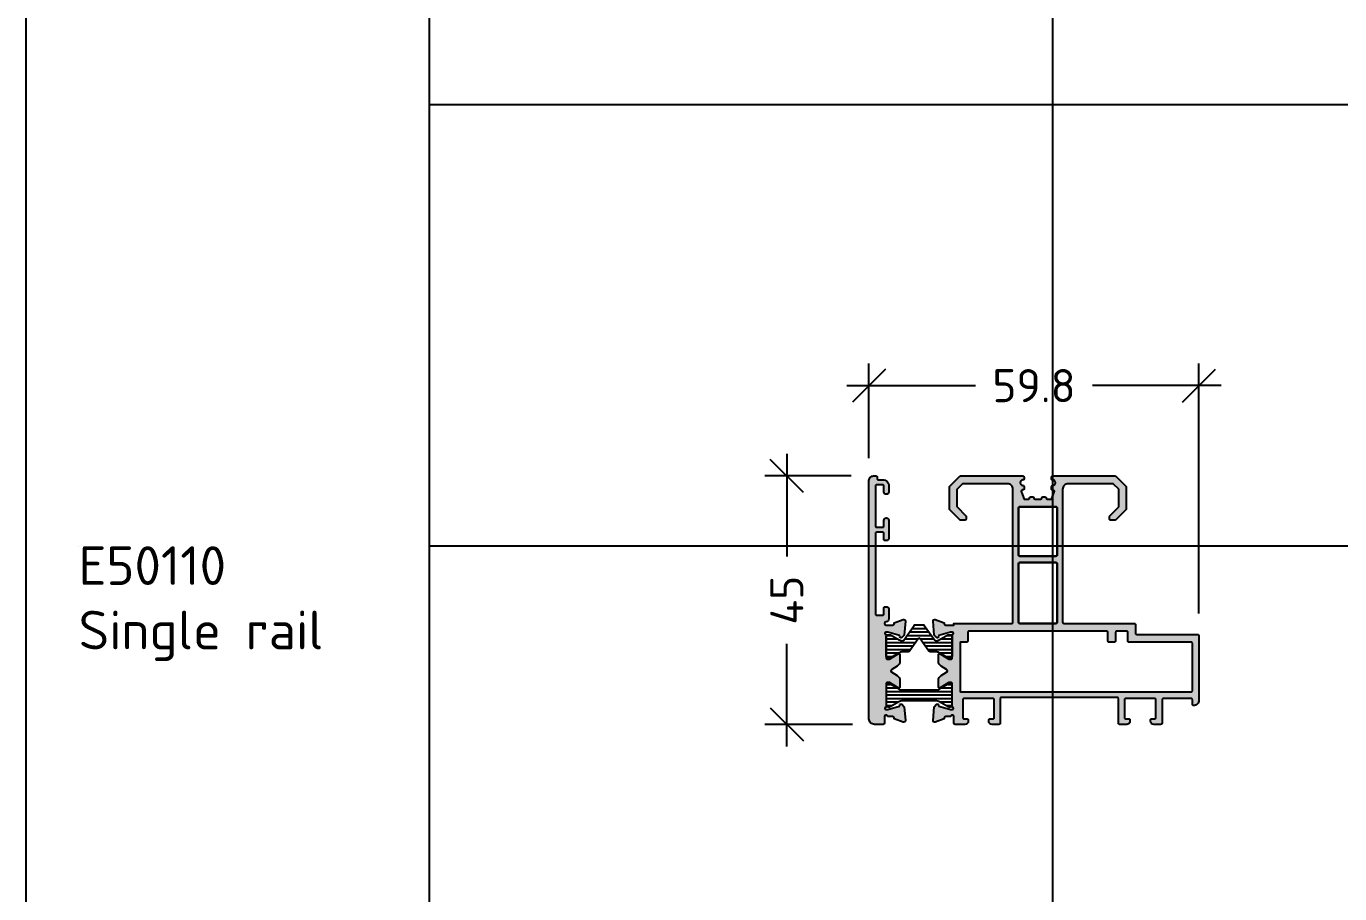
# Model space of a CAD drawing. Extents: x -4122 to 3414, y -5760 to 3840.
# Drawn here: x 555.1 to 793.1, y 2897.1 to 3054.2 of the extents above; entities that cross this region are included whole.
import ezdxf

# ---------------------------------------------------------------- set-up
doc = ezdxf.new("R2010")
doc.units = 0
doc.layers.get('0').update_dxf_attribs({"linetype": 'CONTINUOUS'})
doc.layers.get('DEFPOINTS').update_dxf_attribs({"linetype": 'CONTINUOUS'})
for name, color, linetype in [('ALUM', 7, 'CONTINUOUS'), ('DIM', 94, 'CONTINUOUS'), ('HATCH', 253, 'CONTINUOUS'), ('HATCH_PP', 254, 'CONTINUOUS'), ('PP', 7, 'CONTINUOUS'), ('TEXT', 7, 'CONTINUOUS'), ('UNMOVABLE', 4, 'CONTINUOUS')]:
    doc.layers.add(name, color=color, linetype=linetype)
doc.styles.add('ETEM_NAN', font='isocpeur.ttf')
doc.dimstyles.new('ETEM_ARCHITECTURE_STYLE$0', dxfattribs={"dimtxt": 2, "dimasz": 1, "dimexe": 1, "dimexo": 1, "dimgap": 1, "dimtad": 0, "dimdec": 1, "dimtxsty": 'ETEM_NAN', "dimblk": 'OBLIQUE', "dimcen": 0, "dimdle": 1, "dimclrd": 7, "dimclre": 7, "dimclrt": 7, "dimazin": 3, "dimtfac": 1, "dimtdec": 1, "dimtmove": 0, "dimatfit": 3, "dimtolj": 1, "dimtzin": 0})

# ---------------------------------------------------------------- blocks, each defined once
blk = doc.blocks.new('E_75_TEST_PAGE')
at = {"layer": 'DEFPOINTS'}
for p, q in [((185.93, 0), (185.93, -960)), ((73.06, -800), (73.06, -640)), ((73.06, -960), (73.06, -800)), ((9.49, -880), (9.49, -880)), ((278.81, -880), (73.06, -880))]:
    blk.add_line(p, q, dxfattribs=at)
at = {"layer": 'DEFPOINTS', "color": 3}
blk.add_line((386.8, -800), (73.06, -800), dxfattribs=at)
blk.add_lwpolyline([(386.8, -960), (0, -960), (0, 0), (386.8, 0)], dxfattribs=at)
blk = doc.blocks.new('_OBLIQUE')
at = {"color": 0, "linetype": 'BYBLOCK'}
blk.add_line((-0.5, -0.5), (0.5, 0.5), dxfattribs=at)
blk = doc.blocks.new('*D19')
at = {"layer": 'DEFPOINTS', "color": 0}
for p in [(708.56, 2972.74), (692.88, 2927.74), (708.76, 2927.74)]:
    blk.add_point(p, dxfattribs=at)
at = {"layer": 'DIM', "color": 7}
for p, q in [((692.88, 2976.74), (692.88, 2958.14)), ((704.56, 2972.74), (688.88, 2972.74)), ((692.88, 2923.74), (692.88, 2942.34)), ((704.76, 2927.74), (688.88, 2927.74))]:
    blk.add_line(p, q, dxfattribs=at)
at = {"layer": 'DIM', "color": 7, "xscale": 6, "yscale": 6, "zscale": 6}
for p, rotation in [((692.88, 2972.74), 90), ((692.88, 2927.74), 270)]:
    blk.add_blockref('_OBLIQUE', p, dxfattribs=dict(at, rotation=rotation))
at = {"layer": 'DIM', "color": 7, "insert": (692.88, 2950.24), "char_height": 6, "attachment_point": 5, "rotation": 90, "style": 'ETEM_NAN'}
blk.add_mtext('45', dxfattribs=at)
blk = doc.blocks.new('*D20')
at = {"layer": 'DEFPOINTS', "color": 0}
for p in [(767.56, 2989.11), (707.76, 2971.94), (767.56, 2943.84)]:
    blk.add_point(p, dxfattribs=at)
at = {"layer": 'DIM', "color": 7}
for p, q in [((707.76, 2975.94), (707.76, 2993.11)), ((767.56, 2947.84), (767.56, 2993.11)), ((703.76, 2989.11), (727.06, 2989.11)), ((771.56, 2989.11), (748.26, 2989.11))]:
    blk.add_line(p, q, dxfattribs=at)
at = {"layer": 'DIM', "color": 7, "xscale": 6, "yscale": 6, "zscale": 6, "rotation": 180}
blk.add_blockref('_OBLIQUE', (707.76, 2989.11), dxfattribs=at)
at = {"layer": 'DIM', "color": 7, "xscale": 6, "yscale": 6, "zscale": 6}
blk.add_blockref('_OBLIQUE', (767.56, 2989.11), dxfattribs=at)
at = {"layer": 'DIM', "color": 7, "insert": (737.66, 2989.11), "char_height": 6, "attachment_point": 5, "style": 'ETEM_NAN'}
blk.add_mtext('59.8', dxfattribs=at)

msp = doc.modelspace()

# ---------------------------------------------------------------- hatches: boundary and pattern name
at = {"layer": 'HATCH'}
msp.add_hatch(color=256, dxfattribs=at).paths.add_polyline_path([(710.86, 2944.04, -1), (710.86, 2944.44), (711.16, 2944.44), (713.3, 2943.86), (713.38, 2943.58, 0.57735), (713.71, 2943.49), (714.15, 2943.93), (714.36, 2946.41, 0.548619), (713.96, 2946.72), (712.36, 2946.14), (712.36, 2946.04, -0.414214), (712.06, 2945.74), (710.86, 2945.74, -1), (710.86, 2946.34, 0.414214), (711.36, 2946.84), (711.36, 2948.64, 0.414214), (710.96, 2949.04), (710.66, 2949.04, 0.414214), (710.46, 2948.84), (710.46, 2947.74, -0.414214), (710.26, 2947.54), (709.16, 2947.54, -0.414214), (708.96, 2947.74), (708.96, 2962.34, -0.414214), (709.16, 2962.54), (710.26, 2962.54, -0.414214), (710.46, 2962.34), (710.46, 2961.24, 0.414214), (710.66, 2961.04), (710.96, 2961.04, 0.414214), (711.36, 2961.44), (711.36, 2964.69, 1), (710.46, 2964.69), (710.46, 2963.64, -0.414214), (710.26, 2963.44), (709.16, 2963.44, -0.414214), (708.96, 2963.64), (708.96, 2970.94, -0.414214), (709.16, 2971.14), (710.26, 2971.14, -0.414214), (710.46, 2970.94), (710.46, 2969.89, 1), (711.36, 2969.89), (711.36, 2970.94, 0.414214), (710.26, 2972.04), (709.46, 2972.04, -0.414214), (709.26, 2972.24), (709.26, 2972.54, 0.414214), (709.06, 2972.74), (708.56, 2972.74, 0.414214), (707.76, 2971.94), (707.76, 2928.74, 0.414214), (708.76, 2927.74), (710.36, 2927.74, 0.414214), (710.56, 2927.94), (710.56, 2929.14, -0.812836), (711.14, 2929.26, 0.298217), (711.32, 2929.14), (712.06, 2929.14, -0.414214), (712.36, 2928.84), (712.36, 2928.74), (713.96, 2928.15, 0.548619), (714.36, 2928.46), (714.15, 2930.94), (713.71, 2931.38, 0.57735), (713.38, 2931.29), (713.3, 2931.01), (711.16, 2930.44), (710.86, 2930.44, -1), (710.86, 2930.84), (710.86, 2935.14, -0.414214), (711.06, 2935.34), (711.46, 2935.34), (713.06, 2934.36, 0.585007), (713.36, 2934.54), (713.36, 2935.72, 0.261824), (712.88, 2936.58), (711.9, 2937.18, -0.562186), (711.9, 2937.69), (712.88, 2938.29, 0.261824), (713.36, 2939.15), (713.36, 2940.34, 0.585007), (713.06, 2940.51), (711.46, 2939.54), (711.06, 2939.54, -0.414214), (710.86, 2939.74)])
h = msp.add_hatch(color=256, dxfattribs=at)
h.paths.add_polyline_path([(742.86, 2946.24), (742.86, 2970.34, -0.414214), (743.86, 2971.34), (751.93, 2971.34, -0.198912), (752.07, 2971.28), (753.01, 2970.34, -0.198912), (753.06, 2970.2), (753.06, 2967.27, -0.198912), (753.01, 2967.13), (751.42, 2965.55, 0.198912), (751.36, 2965.41), (751.36, 2964.94, 0.414214), (751.56, 2964.74), (752.36, 2964.74, 0.198912), (752.51, 2964.79), (754.31, 2966.59, 0.198912), (754.36, 2966.74), (754.36, 2970.74, 0.198912), (754.31, 2970.88), (752.51, 2972.68, 0.198912), (752.36, 2972.74), (741.06, 2972.74, 0.414214), (740.86, 2972.54), (740.86, 2972.12, 0.438786), (740.98, 2972.03, -1.087768), (741.06, 2971.04, 0.414214), (740.86, 2970.84), (740.86, 2970.31, 0.4423), (740.99, 2970.23, -0.61011), (741.35, 2969.83), (740.86, 2968.54), (740.06, 2968.54, -0.414214), (739.86, 2968.74, 0.414214), (739.66, 2968.94), (739.26, 2968.94, 0.414213), (739.06, 2968.74, -0.414213), (738.86, 2968.54), (737.86, 2968.54, -0.414213), (737.66, 2968.74, 0.414213), (737.46, 2968.94), (737.06, 2968.94, 0.414214), (736.86, 2968.74, -0.414214), (736.66, 2968.54), (735.86, 2968.54), (735.38, 2969.83, -0.522662), (735.66, 2970.24), (735.76, 2970.24, 0.414214), (735.86, 2970.34), (735.86, 2970.84, 0.414214), (735.66, 2971.04, -1), (735.66, 2972.04), (735.76, 2972.04, 0.414214), (735.86, 2972.14), (735.86, 2972.54, 0.414214), (735.66, 2972.74), (724.36, 2972.74, 0.198912), (724.22, 2972.68), (722.42, 2970.88, 0.198912), (722.36, 2970.74), (722.36, 2966.74, 0.198912), (722.42, 2966.59), (724.22, 2964.79, 0.198912), (724.36, 2964.74), (725.16, 2964.74, 0.414214), (725.36, 2964.94), (725.36, 2965.41, 0.198912), (725.31, 2965.55), (723.72, 2967.13, -0.198912), (723.66, 2967.27), (723.66, 2970.2, -0.198912), (723.72, 2970.34), (724.66, 2971.28, -0.198912), (724.8, 2971.34), (732.86, 2971.34, -0.414214), (733.86, 2970.34), (733.86, 2946.24, -0.414214), (733.66, 2946.04), (723.16, 2946.04), (723.16, 2945.74), (721.66, 2945.74, -0.414214), (721.36, 2946.04), (721.36, 2946.14), (719.77, 2946.72, 0.548619), (719.37, 2946.41), (719.58, 2943.93), (720.02, 2943.49, 0.57735), (720.35, 2943.58), (720.43, 2943.86), (722.56, 2944.44), (722.86, 2944.44, -1), (722.86, 2944.04), (722.86, 2939.74, -0.414214), (722.66, 2939.54), (722.26, 2939.54), (720.67, 2940.51, 0.585007), (720.36, 2940.34), (720.36, 2939.15, 0.261824), (720.84, 2938.29), (721.83, 2937.69, -0.562186), (721.83, 2937.18), (720.84, 2936.58, 0.261824), (720.36, 2935.72), (720.36, 2934.54, 0.585007), (720.67, 2934.36), (722.26, 2935.34), (722.66, 2935.34, -0.414214), (722.86, 2935.14), (722.86, 2930.84, -1), (722.86, 2930.44), (722.56, 2930.44), (720.43, 2931.01), (720.35, 2931.29, 0.57735), (720.02, 2931.38), (719.58, 2930.94), (719.37, 2928.46, 0.548619), (719.77, 2928.15), (721.36, 2928.74), (721.36, 2928.84, -0.414214), (721.66, 2929.14), (722.41, 2929.14, 0.298217), (722.59, 2929.26, -0.812836), (723.16, 2929.14), (723.16, 2927.94, 0.414214), (723.36, 2927.74), (725.16, 2927.74, 0.414214), (725.76, 2928.34), (725.76, 2928.54, 0.414214), (725.56, 2928.74), (724.96, 2928.74, -0.414214), (724.76, 2928.94), (724.76, 2932.24, -0.414214), (724.96, 2932.44), (730.26, 2932.44, -0.414214), (730.46, 2932.24), (730.46, 2928.94, -0.414213), (730.26, 2928.74), (729.66, 2928.74, 0.414214), (729.46, 2928.54), (729.46, 2928.34, 0.414214), (730.06, 2927.74), (731.36, 2927.74, 0.414214), (731.56, 2927.94), (731.56, 2932.44, -0.414214), (731.76, 2932.64), (752.76, 2932.64, -0.414214), (752.96, 2932.44), (752.96, 2927.94, 0.414214), (753.16, 2927.74), (754.46, 2927.74, 0.414214), (755.06, 2928.34), (755.06, 2928.54, 0.414214), (754.86, 2928.74), (754.26, 2928.74, -0.414214), (754.06, 2928.94), (754.06, 2932.24, -0.414214), (754.26, 2932.44), (759.56, 2932.44, -0.414214), (759.76, 2932.24), (759.76, 2928.94, -0.414213), (759.56, 2928.74), (758.96, 2928.74, 0.414214), (758.76, 2928.54), (758.76, 2928.34, 0.414214), (759.36, 2927.74), (760.66, 2927.74, 0.414214), (760.86, 2927.94), (760.86, 2932.24, -0.414214), (761.06, 2932.44), (766.16, 2932.44, -0.414214), (766.36, 2932.24), (766.36, 2931.34, 0.414214), (766.56, 2931.14, 0.414214), (767.56, 2932.14), (767.56, 2943.84, 0.414214), (767.36, 2944.04), (756.26, 2944.04, -0.414214), (756.06, 2944.24), (756.06, 2945.84, 0.414214), (755.86, 2946.04), (743.06, 2946.04, -0.414214)])
h.paths.add_polyline_path([(735.06, 2946.04, -0.414214), (734.86, 2946.24), (734.86, 2956.84, -0.414214), (735.06, 2957.04), (741.66, 2957.04, -0.414214), (741.86, 2956.84), (741.86, 2946.24, -0.414214), (741.66, 2946.04)], flags=16)
h.paths.add_polyline_path([(750.86, 2944.64, -0.414214), (751.06, 2944.44), (751.06, 2942.84, 0.414214), (751.26, 2942.64), (752.26, 2942.64, 0.414214), (752.46, 2942.84), (752.46, 2944.44, -0.414214), (752.66, 2944.64), (754.46, 2944.64, -0.414214), (754.66, 2944.44), (754.66, 2942.84, 0.414214), (754.86, 2942.64), (766.16, 2942.64, -0.414214), (766.36, 2942.44), (766.36, 2933.84, -0.414214), (766.16, 2933.64), (724.46, 2933.64, -0.414214), (724.26, 2933.84), (724.26, 2942.44, -0.414214), (724.46, 2942.64), (725.46, 2942.64, 0.414214), (725.66, 2942.84), (725.66, 2944.44, -0.414214), (725.86, 2944.64)], flags=16)
h.paths.add_polyline_path([(735.06, 2958.24, -0.414214), (734.86, 2958.44), (734.86, 2966.94, -0.414214), (735.06, 2967.14), (741.66, 2967.14, -0.414214), (741.86, 2966.94), (741.86, 2958.44, -0.414214), (741.66, 2958.24)], flags=16)
at = {"layer": 'HATCH_PP'}
h = msp.add_hatch(dxfattribs=at)
h.set_pattern_fill('ANSI31', color=256, scale=0.2, angle=135, style=0)
edge = h.paths.add_edge_path()
edge.add_arc((722.36, 2934.59), 0.5, 0, 120)
edge.add_line((722.11, 2935.02), (720.42, 2934.04))
edge.add_arc((720.02, 2934.74), 0.8, 270, 300, ccw=False)
edge.add_line((720.02, 2933.94), (713.7, 2933.94))
edge.add_arc((713.7, 2934.74), 0.8, 240, 270, ccw=False)
edge.add_line((713.3, 2934.04), (711.61, 2935.02))
edge.add_arc((711.36, 2934.59), 0.5, 60, 180)
edge.add_line((710.86, 2934.59), (710.86, 2931.39))
edge.add_arc((711.36, 2931.39), 0.5, 180, 300)
edge.add_line((711.61, 2930.95), (713.3, 2931.93))
edge.add_arc((713.7, 2931.24), 0.8, 90, 120, ccw=False)
edge.add_line((713.7, 2932.04), (720.02, 2932.04))
edge.add_arc((720.02, 2931.24), 0.8, 60, 90, ccw=False)
edge.add_line((720.42, 2931.93), (722.11, 2930.95))
edge.add_arc((722.36, 2931.39), 0.5, 240, 360)
edge.add_line((722.86, 2931.39), (722.86, 2934.59))
edge = h.paths.add_edge_path()
edge.add_arc((719.84, 2943.1), 0.21, 215, 270)
edge.add_line((719.84, 2942.89), (719.88, 2942.89))
edge.add_arc((719.88, 2944.09), 1.2, 270, 300)
edge.add_line((720.48, 2943.05), (722.06, 2943.96))
edge.add_arc((722.16, 2943.78), 0.21, 90, 120, ccw=False)
edge.add_line((722.16, 2943.99), (722.46, 2943.99))
edge.add_arc((722.46, 2943.59), 0.4, 0, 90, ccw=False)
edge.add_line((722.86, 2943.59), (722.86, 2940.19))
edge.add_arc((722.46, 2940.19), 0.4, 270, 360, ccw=False)
edge.add_line((722.46, 2939.79), (722.16, 2939.79))
edge.add_arc((722.16, 2940), 0.21, 240, 270, ccw=False)
edge.add_line((722.06, 2939.81), (720.48, 2940.73))
edge.add_arc((719.88, 2939.69), 1.2, 60, 90)
edge.add_line((719.88, 2940.89), (718.85, 2940.89))
edge.add_arc((718.85, 2941.19), 0.3, 215, 270, ccw=False)
edge.add_line((718.6, 2941.01), (717.03, 2943.26))
edge.add_arc((716.86, 2943.15), 0.2, 35, 145)
edge.add_line((716.7, 2943.26), (715.13, 2941.01))
edge.add_arc((714.88, 2941.19), 0.3, 270, 325, ccw=False)
edge.add_line((714.88, 2940.89), (713.85, 2940.89))
edge.add_arc((713.85, 2939.69), 1.2, 90, 120)
edge.add_line((713.25, 2940.73), (711.67, 2939.81))
edge.add_arc((711.57, 2940), 0.21, 270, 300, ccw=False)
edge.add_line((711.57, 2939.79), (711.26, 2939.79))
edge.add_arc((711.26, 2940.19), 0.4, 180, 270, ccw=False)
edge.add_line((710.86, 2940.19), (710.86, 2943.59))
edge.add_arc((711.26, 2943.59), 0.4, 90, 180, ccw=False)
edge.add_line((711.26, 2943.99), (711.57, 2943.99))
edge.add_arc((711.57, 2943.78), 0.21, 60, 90, ccw=False)
edge.add_line((711.67, 2943.96), (713.25, 2943.05))
edge.add_arc((713.85, 2944.09), 1.2, 240, 270)
edge.add_line((713.85, 2942.89), (713.89, 2942.89))
edge.add_arc((713.89, 2943.1), 0.21, 270, 325)
edge.add_line((714.06, 2942.98), (715.94, 2945.66))
edge.add_arc((716.18, 2945.49), 0.3, 90, 145, ccw=False)
edge.add_line((716.18, 2945.79), (716.86, 2945.79))
edge.add_line((716.86, 2945.79), (717.55, 2945.79))
edge.add_arc((717.55, 2945.49), 0.3, 35, 90, ccw=False)
edge.add_line((717.79, 2945.66), (719.67, 2942.98))

# ---------------------------------------------------------------- linework, layer by layer
at = {"layer": 'ALUM'}
for points in [[(712.06, 2945.74, 0.414214), (712.36, 2946.04), (712.36, 2946.14), (713.96, 2946.72, -0.548619), (714.36, 2946.41), (714.15, 2943.93), (713.71, 2943.49, -0.57735), (713.38, 2943.58), (713.3, 2943.86), (711.16, 2944.44), (710.86, 2944.44, 1), (710.86, 2944.04), (710.86, 2939.74, 0.414214), (711.06, 2939.54), (711.46, 2939.54), (713.06, 2940.51, -0.585007), (713.36, 2940.34), (713.36, 2939.15, -0.261824), (712.88, 2938.29), (711.9, 2937.69, 0.562186), (711.9, 2937.18), (712.88, 2936.58, -0.261824), (713.36, 2935.72), (713.36, 2934.54, -0.585007), (713.06, 2934.36), (711.46, 2935.34), (711.06, 2935.34, 0.414214), (710.86, 2935.14), (710.86, 2930.84, 1), (710.86, 2930.44), (711.16, 2930.44), (713.3, 2931.01), (713.38, 2931.29, -0.57735), (713.71, 2931.38), (714.15, 2930.94), (714.36, 2928.46, -0.548619), (713.96, 2928.15), (712.36, 2928.74), (712.36, 2928.84, 0.414214), (712.06, 2929.14), (711.32, 2929.14, -0.298217), (711.14, 2929.26, 0.812836), (710.56, 2929.14), (710.56, 2927.94, -0.414214), (710.36, 2927.74), (708.76, 2927.74, -0.414214), (707.76, 2928.74), (707.76, 2971.94, -0.414214), (708.56, 2972.74), (709.06, 2972.74, -0.414214), (709.26, 2972.54), (709.26, 2972.24, 0.414214), (709.46, 2972.04), (710.26, 2972.04, -0.414214), (711.36, 2970.94), (711.36, 2969.89, -1), (710.46, 2969.89), (710.46, 2970.94, 0.414214), (710.26, 2971.14), (709.16, 2971.14, 0.414214), (708.96, 2970.94), (708.96, 2963.64, 0.414214), (709.16, 2963.44), (710.26, 2963.44, 0.414214), (710.46, 2963.64), (710.46, 2964.69, -1), (711.36, 2964.69), (711.36, 2961.44, -0.414214), (710.96, 2961.04), (710.66, 2961.04, -0.414214), (710.46, 2961.24), (710.46, 2962.34, 0.414214), (710.26, 2962.54), (709.16, 2962.54, 0.414214), (708.96, 2962.34), (708.96, 2947.74, 0.414214), (709.16, 2947.54), (710.26, 2947.54, 0.414214), (710.46, 2947.74), (710.46, 2948.84, -0.414214), (710.66, 2949.04), (710.96, 2949.04, -0.414214), (711.36, 2948.64), (711.36, 2946.84, -0.414214), (710.86, 2946.34, 1), (710.86, 2945.74)], [(767.56, 2943.84), (767.56, 2932.14, -0.414214), (766.56, 2931.14, -0.414214), (766.36, 2931.34), (766.36, 2932.24, 0.414214), (766.16, 2932.44), (761.06, 2932.44, 0.414214), (760.86, 2932.24), (760.86, 2927.94, -0.414214), (760.66, 2927.74), (759.36, 2927.74, -0.414214), (758.76, 2928.34), (758.76, 2928.54, -0.414214), (758.96, 2928.74), (759.56, 2928.74, 0.414214), (759.76, 2928.94), (759.76, 2932.23, 0.415687), (759.56, 2932.44), (754.26, 2932.44, 0.415687), (754.06, 2932.23), (754.06, 2928.94, 0.414214), (754.26, 2928.74), (754.86, 2928.74, -0.414214), (755.06, 2928.54), (755.06, 2928.34, -0.414214), (754.46, 2927.74), (753.16, 2927.74, -0.414214), (752.96, 2927.94), (752.96, 2932.44, 0.414214), (752.76, 2932.64), (731.76, 2932.64, 0.414214), (731.56, 2932.44), (731.56, 2927.94, -0.414214), (731.36, 2927.74), (730.06, 2927.74, -0.414214), (729.46, 2928.34), (729.46, 2928.54, -0.414214), (729.66, 2928.74), (730.26, 2928.74, 0.414214), (730.46, 2928.94), (730.46, 2932.23, 0.415687), (730.26, 2932.44), (724.96, 2932.44, 0.414214), (724.76, 2932.24), (724.76, 2928.94, 0.414214), (724.96, 2928.74), (725.56, 2928.74, -0.414214), (725.76, 2928.54), (725.76, 2928.34, -0.414214), (725.16, 2927.74), (723.36, 2927.74, -0.414214), (723.16, 2927.94), (723.16, 2929.14, 0.812836), (722.59, 2929.26, -0.298217), (722.41, 2929.14), (721.66, 2929.14, 0.414214), (721.36, 2928.84), (721.36, 2928.74), (719.77, 2928.15, -0.548619), (719.37, 2928.46), (719.58, 2930.94), (720.02, 2931.38, -0.57735), (720.35, 2931.29), (720.43, 2931.01), (722.56, 2930.44), (722.86, 2930.44, 1), (722.86, 2930.84), (722.86, 2935.14, 0.414214), (722.66, 2935.34), (722.26, 2935.34), (720.67, 2934.36, -0.585007), (720.36, 2934.54), (720.36, 2935.72, -0.261824), (720.84, 2936.58), (721.83, 2937.18, 0.562186), (721.83, 2937.69), (720.84, 2938.29, -0.261824), (720.36, 2939.15), (720.36, 2940.34, -0.585007), (720.67, 2940.51), (722.26, 2939.54), (722.66, 2939.54, 0.414214), (722.86, 2939.74), (722.86, 2944.04, 1), (722.86, 2944.44), (722.56, 2944.44), (720.43, 2943.86), (720.35, 2943.58, -0.57735), (720.02, 2943.49), (719.58, 2943.93), (719.37, 2946.41, -0.548619), (719.77, 2946.72), (721.36, 2946.14), (721.36, 2946.04, 0.414214), (721.66, 2945.74), (723.16, 2945.74), (723.16, 2946.04), (733.66, 2946.04, 0.414214), (733.86, 2946.24), (733.86, 2970.34, 0.414214), (732.86, 2971.34), (724.8, 2971.34, 0.198912), (724.66, 2971.28), (723.72, 2970.34, 0.198912), (723.66, 2970.2), (723.66, 2967.27, 0.198912), (723.72, 2967.13), (725.31, 2965.55, -0.198912), (725.36, 2965.41), (725.36, 2964.94, -0.414214), (725.16, 2964.74), (724.36, 2964.74, -0.198912), (724.22, 2964.79), (722.42, 2966.59, -0.198912), (722.36, 2966.74), (722.36, 2970.74, -0.198912), (722.42, 2970.88), (724.22, 2972.68, -0.198912), (724.36, 2972.74), (735.66, 2972.74, -0.414214), (735.86, 2972.54), (735.86, 2972.14, -0.414214), (735.76, 2972.04), (735.66, 2972.04, 1), (735.66, 2971.04, -0.414214), (735.86, 2970.84), (735.86, 2970.34, -0.414214), (735.76, 2970.24), (735.66, 2970.24, 0.522662), (735.38, 2969.83), (735.86, 2968.54), (736.66, 2968.54, 0.414214), (736.86, 2968.74, -0.414214), (737.06, 2968.94), (737.46, 2968.94, -0.414213), (737.66, 2968.74, 0.414213), (737.86, 2968.54), (738.86, 2968.54, 0.414213), (739.06, 2968.74, -0.414213), (739.26, 2968.94), (739.66, 2968.94, -0.414214), (739.86, 2968.74, 0.414214), (740.06, 2968.54), (740.86, 2968.54), (741.35, 2969.83, 0.60332), (740.99, 2970.23, -0.541661), (740.86, 2970.34), (740.86, 2970.84, -0.414214), (741.06, 2971.04, 1.086182), (740.98, 2972.03, -0.494877), (740.86, 2972.14), (740.86, 2972.54, -0.414214), (741.06, 2972.74), (752.36, 2972.74, -0.198912), (752.51, 2972.68), (754.31, 2970.88, -0.198912), (754.36, 2970.74), (754.36, 2966.74, -0.198912), (754.31, 2966.59), (752.51, 2964.79, -0.198912), (752.36, 2964.74), (751.56, 2964.74, -0.414214), (751.36, 2964.94), (751.36, 2965.41, -0.198912), (751.42, 2965.55), (753.01, 2967.13, 0.198912), (753.06, 2967.27), (753.06, 2970.2, 0.198912), (753.01, 2970.34), (752.07, 2971.28, 0.198912), (751.93, 2971.34), (743.86, 2971.34, 0.414214), (742.86, 2970.34), (742.86, 2946.24, 0.414214), (743.06, 2946.04), (755.86, 2946.04, -0.414214), (756.06, 2945.84), (756.06, 2944.24, 0.414214), (756.26, 2944.04), (767.36, 2944.04, -0.414214)], [(741.66, 2967.14, -0.414214), (741.86, 2966.94), (741.86, 2958.44, -0.414214), (741.66, 2958.24), (735.06, 2958.24, -0.414214), (734.86, 2958.44), (734.86, 2966.94, -0.414214), (735.06, 2967.14)], [(741.66, 2958.24, 0.414214), (741.86, 2958.44), (741.86, 2966.94, 0.414214), (741.66, 2967.14), (735.06, 2967.14, 0.414214), (734.86, 2966.94), (734.86, 2958.44, 0.414214), (735.06, 2958.24)], [(741.66, 2957.04, -0.414214), (741.86, 2956.84), (741.86, 2946.24, -0.414214), (741.66, 2946.04), (735.06, 2946.04, -0.414214), (734.86, 2946.24), (734.86, 2956.84, -0.414214), (735.06, 2957.04)], [(741.66, 2946.04, 0.414214), (741.86, 2946.24), (741.86, 2956.84, 0.414214), (741.66, 2957.04), (735.06, 2957.04, 0.414214), (734.86, 2956.84), (734.86, 2946.24, 0.414214), (735.06, 2946.04)], [(752.66, 2944.64, 0.414214), (752.46, 2944.44), (752.46, 2942.84, -0.414214), (752.26, 2942.64), (751.26, 2942.64, -0.414214), (751.06, 2942.84), (751.06, 2944.44, 0.414214), (750.86, 2944.64), (725.86, 2944.64, 0.414214), (725.66, 2944.44), (725.66, 2942.84, -0.414214), (725.46, 2942.64), (724.46, 2942.64, 0.414214), (724.26, 2942.44), (724.26, 2933.84, 0.414214), (724.46, 2933.64), (766.16, 2933.64, 0.414214), (766.36, 2933.84), (766.36, 2942.44, 0.414214), (766.16, 2942.64), (754.86, 2942.64), (754.86, 2942.64, -0.414214), (754.66, 2942.84), (754.66, 2944.44, 0.414214), (754.46, 2944.64)]]:
    msp.add_lwpolyline(points, format="xyb", close=True, dxfattribs=at)
at = {"layer": 'PP'}
for points in [[(719.67, 2942.98, 0.244698), (719.84, 2942.89), (719.88, 2942.89, 0.131652), (720.48, 2943.05), (722.06, 2943.96, -0.131652), (722.16, 2943.99), (722.46, 2943.99, -0.414214), (722.86, 2943.59), (722.86, 2940.19, -0.414214), (722.46, 2939.79), (722.16, 2939.79, -0.131652), (722.06, 2939.81), (720.48, 2940.73, 0.131652), (719.88, 2940.89), (718.85, 2940.89, -0.244698), (718.6, 2941.01), (717.03, 2943.26, 0.520567), (716.7, 2943.26), (715.13, 2941.01, -0.244698), (714.88, 2940.89), (713.85, 2940.89, 0.131652), (713.25, 2940.73), (711.67, 2939.81, -0.131652), (711.57, 2939.79), (711.26, 2939.79, -0.414214), (710.86, 2940.19), (710.86, 2943.59, -0.414214), (711.26, 2943.99), (711.57, 2943.99, -0.131652), (711.67, 2943.96), (713.25, 2943.05, 0.131652), (713.85, 2942.89), (713.89, 2942.89, 0.244698), (714.06, 2942.98), (715.94, 2945.66, -0.244698), (716.18, 2945.79), (716.86, 2945.79), (717.55, 2945.79, -0.244698), (717.79, 2945.66)], [(722.86, 2934.59, 0.57735), (722.11, 2935.02), (720.42, 2934.04, -0.131653), (720.02, 2933.94), (713.7, 2933.94, -0.131652), (713.3, 2934.04), (711.61, 2935.02, 0.57735), (710.86, 2934.59), (710.86, 2931.39, 0.57735), (711.61, 2930.95), (713.3, 2931.93, -0.131653), (713.7, 2932.04), (720.02, 2932.04, -0.131653), (720.42, 2931.93), (722.11, 2930.95, 0.57735), (722.86, 2931.39)]]:
    msp.add_lwpolyline(points, format="xyb", close=True, dxfattribs=at)

# ---------------------------------------------------------------- block references
at = {"layer": 'UNMOVABLE'}
msp.add_blockref('E_75_TEST_PAGE', (555.08, 3840), dxfattribs=at)

# ---------------------------------------------------------------- texts
at = {"layer": 'TEXT', "insert": (564.57, 2960), "char_height": 7, "width": 47.9665, "attachment_point": 1, "style": 'ETEM_NAN'}
msp.add_mtext('E50110\\PSingle rail', dxfattribs=at)

# ---------------------------------------------------------------- dimensions: what is measured, and where the dimension line sits
at = {"layer": 'DIM'}
dim = msp.add_linear_dim(base=(767.56, 2989.11), p1=(707.76, 2971.94), p2=(767.56, 2943.84), dimstyle='ETEM_ARCHITECTURE_STYLE$0', override={"dimscale": 4, "dimtxt": 1.5, "dimasz": 1.5, "dimtp": 0.1, "dimtm": 0.1, "dimtfac": 0.71, "dimtolj": 0}, dxfattribs=at)
dim.commit()
dim.dimension.update_dxf_attribs({"geometry": '*D20', "text_midpoint": (737.66, 2989.11)})
dim = msp.add_linear_dim(base=(692.88, 2927.74), p1=(708.56, 2972.74), p2=(708.76, 2927.74), angle=90, dimstyle='ETEM_ARCHITECTURE_STYLE$0', override={"dimscale": 4, "dimtxt": 1.5, "dimasz": 1.5, "dimtp": 0.1, "dimtm": 0.1, "dimtfac": 0.71, "dimtolj": 0}, dxfattribs=at)
dim.commit()
dim.dimension.update_dxf_attribs({"geometry": '*D19', "text_midpoint": (692.88, 2950.24)})

doc.saveas('drawing.dxf')
